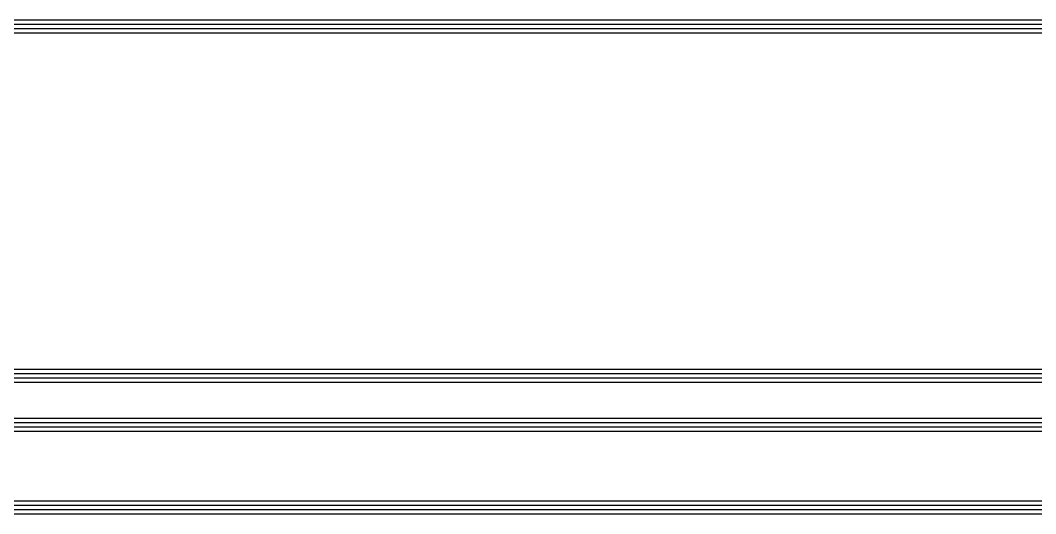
# Model space of a CAD drawing. Header units: inches. Extents: x -137 to 2243, y 16 to 894.
# Drawn here: x 1527.1 to 1765.1, y 324.9 to 440.4 of the extents above; entities that cross this region are included whole.
import ezdxf

# ---------------------------------------------------------------- set-up
doc = ezdxf.new("R2010")
doc.units = ezdxf.units.IN
doc.header["$MEASUREMENT"] = 0

msp = doc.modelspace()

# ---------------------------------------------------------------- linework, layer by layer
for p, q in [((1770.33, 440.43), (588.07, 440.43)), ((1771.33, 439.43), (589.07, 439.43)), ((1772.33, 438.43), (590.07, 438.43)), ((1773.33, 437.43), (591.07, 437.43)), ((517.04, 358.71), (1932.87, 358.71)), ((518.04, 357.71), (1931.87, 357.71)), ((519.04, 356.71), (1930.87, 356.71)), ((520.04, 355.71), (1929.87, 355.71))]:
    msp.add_line(p, q)
at = {"color": 2, "true_color": 0xf1eb1f}
for p, q in [((1786.96, 347.16), (1145.52, 347.16)), ((1787.96, 346.16), (1146.52, 346.16)), ((1788.96, 345.16), (1147.52, 345.16)), ((1789.96, 344.16), (1148.52, 344.16)), ((1167.78, 327.9), (1925.5, 327.9)), ((1168.78, 326.9), (1924.5, 326.9)), ((1169.78, 325.9), (1923.5, 325.9)), ((1170.78, 324.9), (1922.5, 324.9))]:
    msp.add_line(p, q, dxfattribs=at)

doc.saveas('drawing.dxf')
